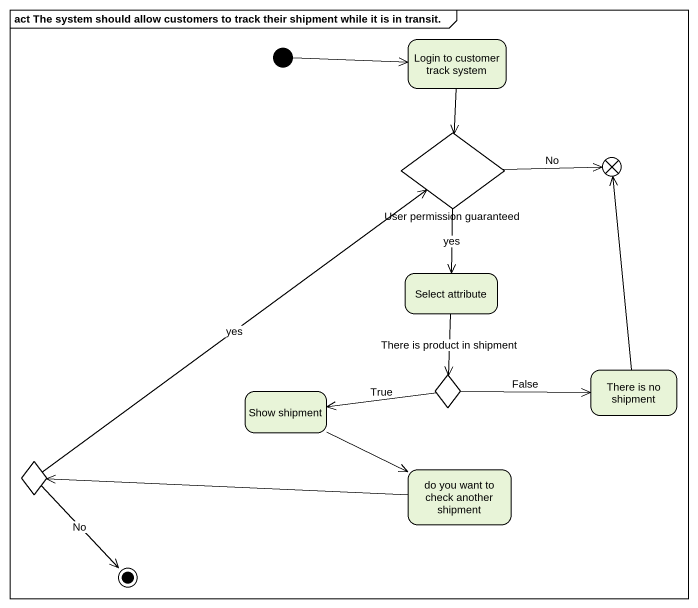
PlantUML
@startuml
mainframe act The system should allow customers to track their shipment while it is in transit.
hide empty description
state "Login to customer track system" as Login_to_customer_track
state "User permission guaranteed" as User_permission_guaranteed <<choice>>
state flowfinal1 <<end>>
state "Select attribute" as Select_attribute
state choice1 <<choice>>
state "There is no shipment" as There_is_no_shipment
state "Show shipment" as Show_shipment
state choice2 <<choice>>
state "do you want to check another shipment" as do_you_want_to_check
[*] -right-> Login_to_customer_track
Login_to_customer_track --> User_permission_guaranteed
User_permission_guaranteed -right-> flowfinal1 : No
User_permission_guaranteed --> Select_attribute : yes
Select_attribute --> choice1 : There is product in shipment
choice1 -right-> There_is_no_shipment : False
choice1 -left-> Show_shipment : True
There_is_no_shipment -up-> flowfinal1
Show_shipment -right-> do_you_want_to_check
choice2 -up-> User_permission_guaranteed : yes
do_you_want_to_check -left-> choice2
choice2 --> [*] : No
@enduml
